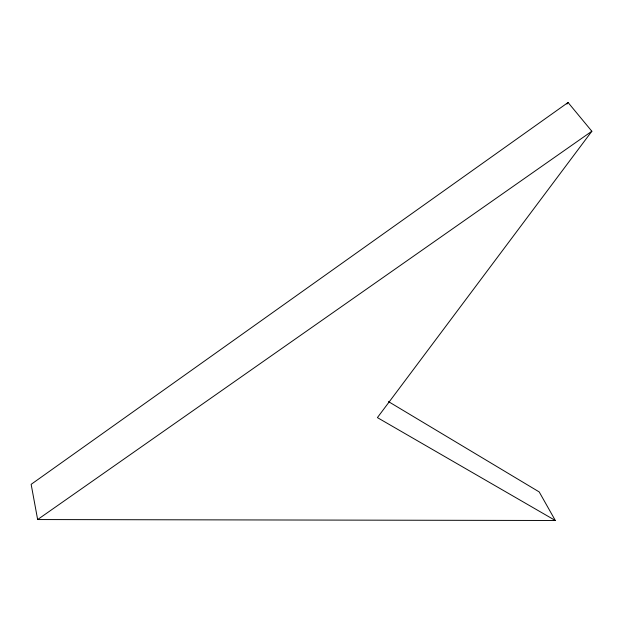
<?xml version="1.0" encoding="UTF-8"?>
<svg xmlns="http://www.w3.org/2000/svg" width="623" height="623" viewBox="0 0 623 623"><rect width="100%" height="100%" fill="white"/><g stroke="black" fill="none" stroke-linecap="round" stroke-linejoin="round"><path stroke-width="0.93" d="M566.93 104.08L568.067 102.507L591.85 131.243L377.406 417.612L555.327 520.493L539.207 491.929L388.448 401.586M568.067 102.507L31.15 484.336L37.645 519.551L555.327 520.493M37.645 519.551L591.85 131.243"/></g></svg>
